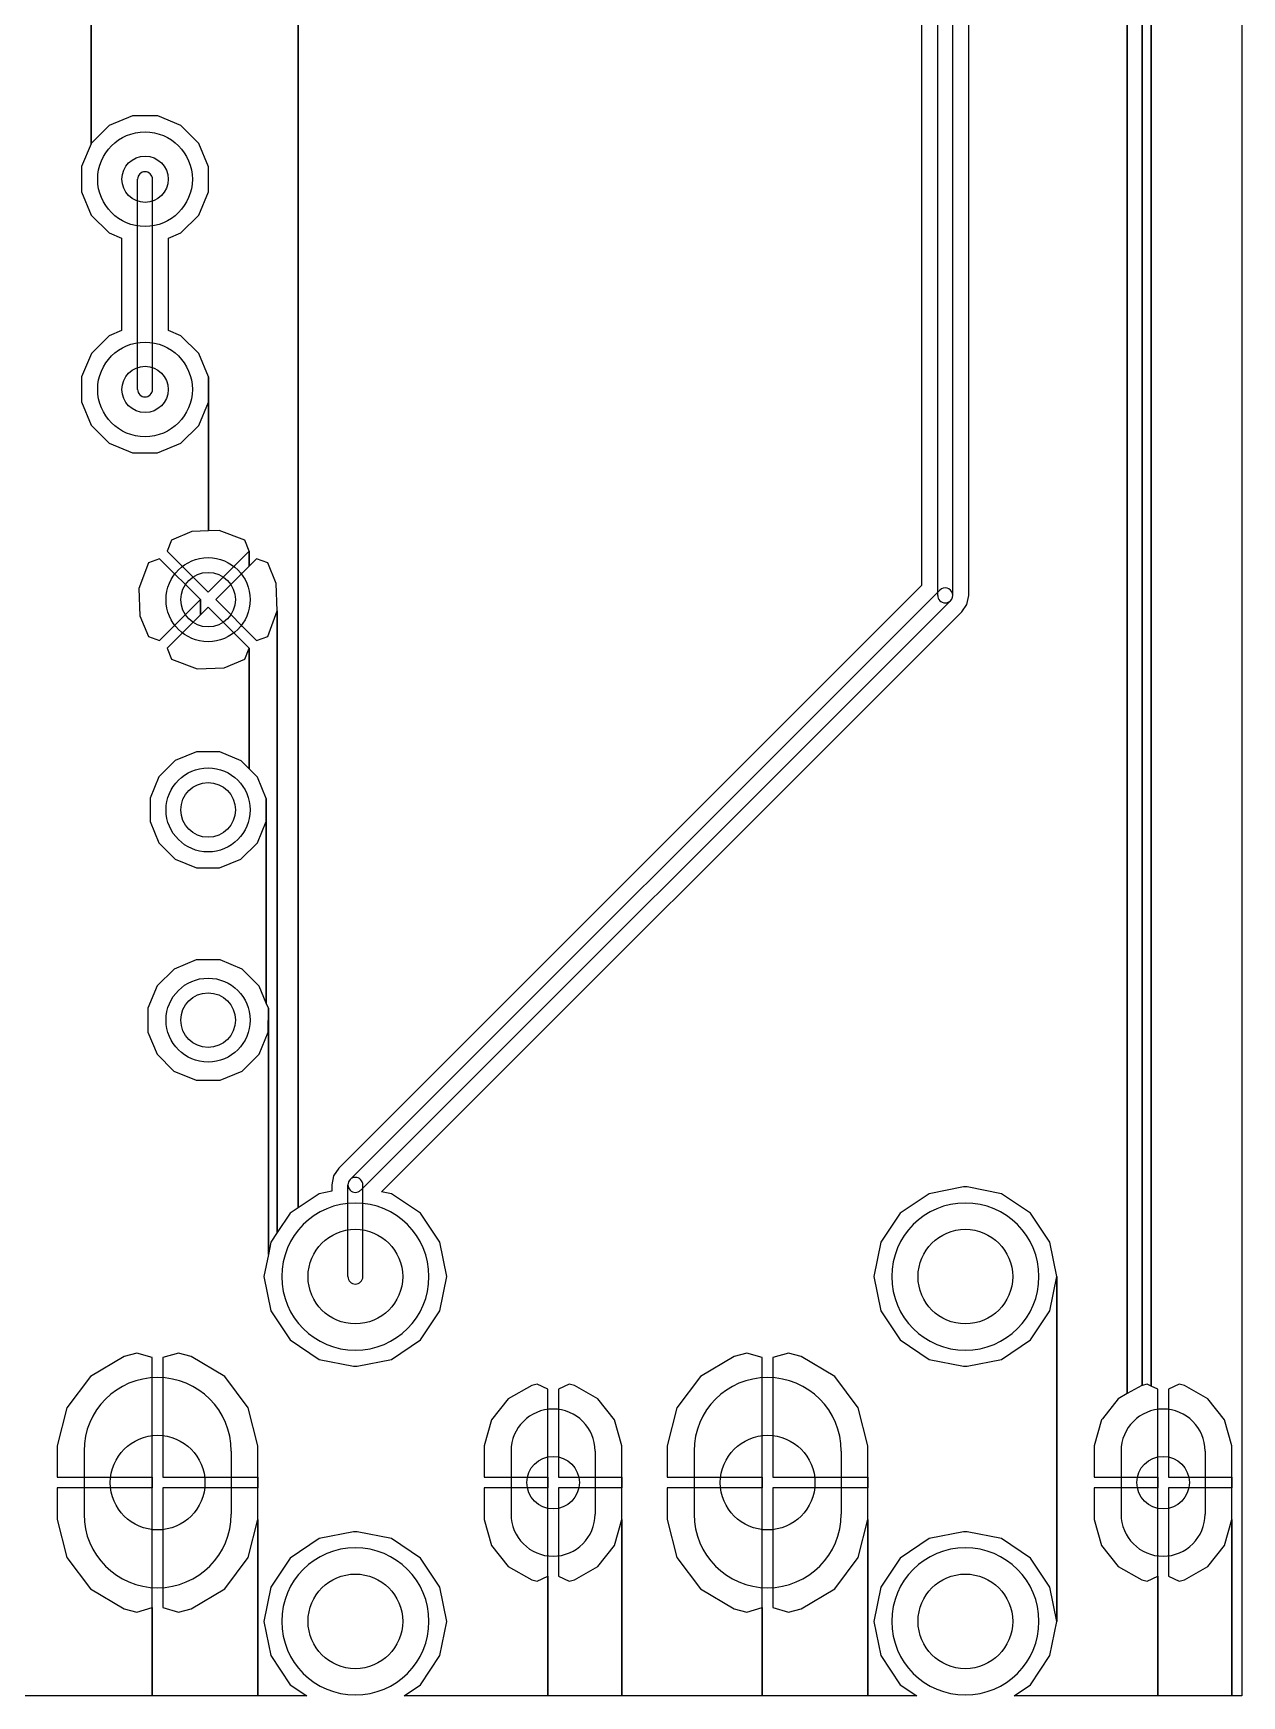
# Model space of a CAD drawing. Extents: x 111.4 to 168.6, y -197.1 to -97.9.
# Drawn here: x 139.84 to 168.57, y -197.07 to -157.53 of the extents above; entities that cross this region are included whole.
import ezdxf

# ---------------------------------------------------------------- set-up
doc = ezdxf.new("R2010")
doc.units = 0
doc.header["$MEASUREMENT"] = 0
doc.layers.add('BLACK', color=250, linetype='CONTINUOUS')
doc.layers.add('WHITE', color=7, linetype='CONTINUOUS')

msp = doc.modelspace()

# ---------------------------------------------------------------- linework, layer by layer
at = {"layer": 'BLACK'}
for p, q in [((168.569, -97.931), (168.569, -197.069)), ((168.569, -97.931), (168.569, -197.069)), ((166.415, -189.705), (166.415, -113.804)), ((166.415, -113.804), (166.415, -189.705)), ((166.415, -189.705), (166.415, -113.804)), ((166.415, -113.804), (166.415, -189.705)), ((166.202, -189.688), (166.202, -115.797)), ((166.202, -115.797), (166.202, -189.688)), ((166.202, -189.688), (166.202, -115.797)), ((166.202, -115.797), (166.202, -189.688)), ((165.847, -189.884), (165.847, -121.193)), ((165.847, -121.193), (165.847, -189.884)), ((165.847, -189.884), (165.847, -121.193)), ((165.847, -121.193), (165.847, -189.884)), ((161.342, -170.898), (161.342, -135.71)), ((161.698, -170.898), (161.698, -135.71)), ((162.079, -170.898), (162.079, -135.71)), ((162.079, -170.898), (162.079, -135.71)), ((160.961, -150.421), (160.961, -170.667)), ((160.961, -150.421), (160.961, -170.667)), ((141.219, -160.157), (141.219, -152.029)), ((141.219, -152.029), (141.219, -160.157)), ((141.219, -160.157), (141.219, -152.029)), ((141.219, -152.029), (141.219, -160.157)), ((146.143, -185.465), (146.143, -154.492)), ((146.143, -154.492), (146.143, -185.465)), ((146.143, -185.465), (146.143, -154.492)), ((146.143, -154.492), (146.143, -185.465)), ((141.648, -159.723), (141.224, -160.146)), ((141.648, -159.723), (141.224, -160.146)), ((142.202, -159.494), (141.648, -159.723)), ((142.202, -159.494), (141.648, -159.723)), ((142.801, -159.494), (142.202, -159.494)), ((142.801, -159.494), (142.202, -159.494)), ((143.354, -159.724), (142.801, -159.494)), ((143.354, -159.724), (142.801, -159.494)), ((143.777, -160.148), (143.354, -159.724)), ((143.777, -160.148), (143.354, -159.724)), ((141.219, -160.157), (140.994, -160.699)), ((141.219, -160.157), (140.994, -160.699)), ((141.224, -160.146), (141.219, -160.157)), ((141.224, -160.146), (141.219, -160.157)), ((144.006, -160.702), (143.777, -160.148)), ((144.006, -160.702), (143.777, -160.148)), ((140.994, -160.699), (140.994, -161.298)), ((140.994, -160.699), (140.994, -161.298)), ((144.006, -161.301), (144.006, -160.702)), ((144.006, -161.301), (144.006, -160.702)), ((140.994, -161.298), (141.223, -161.852)), ((140.994, -161.298), (141.223, -161.852)), ((142.322, -166), (142.322, -161)), ((142.678, -166), (142.678, -161)), ((143.776, -161.854), (144.006, -161.301)), ((143.776, -161.854), (144.006, -161.301)), ((141.223, -161.852), (141.646, -162.276)), ((141.223, -161.852), (141.646, -162.276)), ((143.352, -162.277), (143.776, -161.854)), ((143.352, -162.277), (143.776, -161.854)), ((141.646, -162.276), (141.941, -162.399)), ((141.646, -162.276), (141.941, -162.399)), ((141.941, -162.399), (141.941, -164.601)), ((141.941, -162.399), (141.941, -164.601)), ((143.059, -162.399), (143.352, -162.277)), ((143.059, -162.399), (143.352, -162.277)), ((143.059, -164.601), (143.059, -162.399)), ((143.059, -164.601), (143.059, -162.399)), ((141.648, -164.723), (141.224, -165.146)), ((141.648, -164.723), (141.224, -165.146)), ((141.941, -164.601), (141.648, -164.723)), ((141.941, -164.601), (141.648, -164.723)), ((143.354, -164.724), (143.059, -164.601)), ((143.354, -164.724), (143.059, -164.601)), ((143.777, -165.148), (143.354, -164.724)), ((143.777, -165.148), (143.354, -164.724)), ((141.224, -165.146), (140.994, -165.699)), ((141.224, -165.146), (140.994, -165.699)), ((144.006, -165.702), (143.777, -165.148)), ((144.006, -165.702), (143.777, -165.148)), ((140.994, -165.699), (140.994, -166.298)), ((140.994, -165.699), (140.994, -166.298)), ((144.006, -169.364), (144.006, -165.702)), ((144.006, -166.301), (144.006, -165.702)), ((144.006, -165.702), (144.006, -169.364)), ((144.006, -169.364), (144.006, -165.702)), ((144.006, -166.301), (144.006, -165.702)), ((144.006, -165.702), (144.006, -169.364)), ((140.994, -166.298), (141.223, -166.852)), ((140.994, -166.298), (141.223, -166.852)), ((143.776, -166.854), (144.006, -166.301)), ((143.776, -166.854), (144.006, -166.301)), ((141.223, -166.852), (141.646, -167.276)), ((141.223, -166.852), (141.646, -167.276)), ((143.352, -167.277), (143.776, -166.854)), ((143.352, -167.277), (143.776, -166.854)), ((141.646, -167.276), (142.199, -167.506)), ((141.646, -167.276), (142.199, -167.506)), ((142.199, -167.506), (142.798, -167.506)), ((142.199, -167.506), (142.798, -167.506)), ((142.798, -167.506), (143.352, -167.277)), ((142.798, -167.506), (143.352, -167.277)), ((143.126, -169.581), (143.027, -169.848)), ((143.126, -169.581), (143.027, -169.848)), ((143.615, -169.379), (143.126, -169.581)), ((143.615, -169.379), (143.126, -169.581)), ((144.006, -169.364), (143.615, -169.379)), ((144.006, -169.364), (143.615, -169.379)), ((144.264, -169.355), (144.006, -169.364)), ((144.264, -169.355), (144.006, -169.364)), ((144.874, -169.581), (144.264, -169.355)), ((144.874, -169.581), (144.264, -169.355)), ((144.973, -169.848), (144.874, -169.581)), ((144.973, -169.848), (144.874, -169.581)), ((143.027, -169.848), (144, -170.82)), ((143.027, -169.848), (144, -170.82)), ((144, -170.82), (144.973, -169.848)), ((144, -170.82), (144.973, -169.848)), ((144.973, -170.207), (144.973, -169.848)), ((144.973, -169.848), (144.973, -170.207)), ((144.973, -170.207), (144.973, -169.848)), ((144.973, -169.848), (144.973, -170.207)), ((142.581, -170.126), (142.355, -170.736)), ((142.581, -170.126), (142.355, -170.736)), ((142.848, -170.027), (142.581, -170.126)), ((142.848, -170.027), (142.581, -170.126)), ((143.82, -171), (142.848, -170.027)), ((143.82, -171), (142.848, -170.027)), ((144.973, -170.207), (144.18, -171)), ((144.973, -170.207), (144.18, -171)), ((145.152, -170.027), (144.973, -170.207)), ((145.152, -170.027), (144.973, -170.207)), ((145.419, -170.126), (145.152, -170.027)), ((145.419, -170.126), (145.152, -170.027)), ((145.621, -170.615), (145.419, -170.126)), ((145.621, -170.615), (145.419, -170.126)), ((142.355, -170.736), (142.379, -171.385)), ((142.355, -170.736), (142.379, -171.385)), ((145.645, -171.264), (145.621, -170.615)), ((145.645, -171.264), (145.621, -170.615)), ((160.961, -170.667), (147.105, -184.523)), ((160.961, -170.667), (147.105, -184.523)), ((147.374, -184.792), (161.394, -170.772)), ((142.848, -171.973), (143.82, -171)), ((142.848, -171.973), (143.82, -171)), ((143.82, -171.359), (143.82, -171)), ((143.82, -171), (143.82, -171.359)), ((143.82, -171.359), (143.82, -171)), ((143.82, -171), (143.82, -171.359)), ((144, -171.18), (143.82, -171.359)), ((144, -171.18), (143.82, -171.359)), ((144.973, -172.152), (144, -171.18)), ((144.973, -172.152), (144, -171.18)), ((144.18, -171), (145.152, -171.973)), ((144.18, -171), (145.152, -171.973)), ((147.626, -185.044), (161.646, -171.024)), ((161.915, -171.293), (162.036, -171.112)), ((161.915, -171.293), (162.036, -171.112)), ((162.036, -171.112), (162.079, -170.898)), ((162.036, -171.112), (162.079, -170.898)), ((162.036, -171.112), (162.036, -171.112)), ((162.036, -171.112), (162.036, -171.112)), ((142.379, -171.385), (142.581, -171.874)), ((142.379, -171.385), (142.581, -171.874)), ((143.82, -171.359), (143.027, -172.152)), ((143.82, -171.359), (143.027, -172.152)), ((145.419, -171.874), (145.645, -171.264)), ((145.419, -171.874), (145.645, -171.264)), ((145.645, -186.051), (145.645, -171.264)), ((145.645, -171.264), (145.645, -186.051)), ((145.645, -186.051), (145.645, -171.264)), ((145.645, -171.264), (145.645, -186.051)), ((148.124, -185.085), (161.915, -171.293)), ((148.124, -185.085), (161.915, -171.293)), ((142.581, -171.874), (142.848, -171.973)), ((142.581, -171.874), (142.848, -171.973)), ((145.152, -171.973), (145.419, -171.874)), ((145.152, -171.973), (145.419, -171.874)), ((143.027, -172.152), (143.126, -172.419)), ((143.027, -172.152), (143.126, -172.419)), ((144.874, -172.419), (144.973, -172.152)), ((144.874, -172.419), (144.973, -172.152)), ((144.973, -175.02), (144.973, -172.152)), ((144.973, -172.152), (144.973, -175.02)), ((144.973, -175.02), (144.973, -172.152)), ((144.973, -172.152), (144.973, -175.02)), ((143.126, -172.419), (143.736, -172.645)), ((143.126, -172.419), (143.736, -172.645)), ((143.736, -172.645), (144.385, -172.621)), ((143.736, -172.645), (144.385, -172.621)), ((144.385, -172.621), (144.874, -172.419)), ((144.385, -172.621), (144.874, -172.419)), ((143.727, -174.619), (143.219, -174.829)), ((143.727, -174.619), (143.219, -174.829)), ((144.276, -174.62), (143.727, -174.619)), ((144.276, -174.62), (143.727, -174.619)), ((144.783, -174.83), (144.276, -174.62)), ((144.783, -174.83), (144.276, -174.62)), ((143.219, -174.829), (142.83, -175.217)), ((143.219, -174.829), (142.83, -175.217)), ((144.973, -175.02), (144.783, -174.83)), ((144.973, -175.02), (144.783, -174.83)), ((145.171, -175.219), (144.973, -175.02)), ((145.171, -175.219), (144.973, -175.02)), ((142.83, -175.217), (142.62, -175.724)), ((142.83, -175.217), (142.62, -175.724)), ((145.381, -175.727), (145.171, -175.219)), ((145.381, -175.727), (145.171, -175.219)), ((142.62, -175.724), (142.619, -176.273)), ((142.62, -175.724), (142.619, -176.273)), ((145.38, -176.276), (145.381, -175.727)), ((145.38, -176.276), (145.381, -175.727)), ((145.381, -180.594), (145.381, -175.727)), ((145.381, -175.727), (145.381, -180.594)), ((145.381, -180.594), (145.381, -175.727)), ((145.381, -175.727), (145.381, -180.594)), ((142.619, -176.273), (142.829, -176.781)), ((142.619, -176.273), (142.829, -176.781)), ((145.17, -176.783), (145.38, -176.276)), ((145.17, -176.783), (145.38, -176.276)), ((142.829, -176.781), (143.217, -177.17)), ((142.829, -176.781), (143.217, -177.17)), ((144.781, -177.171), (145.17, -176.783)), ((144.781, -177.171), (145.17, -176.783)), ((143.217, -177.17), (143.724, -177.38)), ((143.217, -177.17), (143.724, -177.38)), ((143.724, -177.38), (144.273, -177.381)), ((143.724, -177.38), (144.273, -177.381)), ((144.273, -177.381), (144.781, -177.171)), ((144.273, -177.381), (144.781, -177.171)), ((143.19, -179.786), (142.787, -180.188)), ((143.19, -179.786), (142.787, -180.188)), ((143.717, -179.568), (143.19, -179.786)), ((143.717, -179.568), (143.19, -179.786)), ((144.286, -179.569), (143.717, -179.568)), ((144.286, -179.569), (143.717, -179.568)), ((144.812, -179.787), (144.286, -179.569)), ((144.812, -179.787), (144.286, -179.569)), ((145.214, -180.19), (144.812, -179.787)), ((145.214, -180.19), (144.812, -179.787)), ((142.787, -180.188), (142.569, -180.714)), ((142.787, -180.188), (142.569, -180.714)), ((145.381, -180.594), (145.214, -180.19)), ((145.381, -180.594), (145.214, -180.19)), ((145.432, -180.717), (145.381, -180.594)), ((145.432, -180.717), (145.381, -180.594)), ((142.569, -180.714), (142.568, -181.283)), ((142.569, -180.714), (142.568, -181.283)), ((145.431, -181.286), (145.432, -180.717)), ((145.431, -181.286), (145.432, -180.717)), ((145.432, -186.576), (145.432, -180.717)), ((145.432, -180.717), (145.432, -186.576)), ((145.432, -186.576), (145.432, -180.717)), ((145.432, -180.717), (145.432, -186.576)), ((142.568, -181.283), (142.786, -181.81)), ((142.568, -181.283), (142.786, -181.81)), ((145.213, -181.812), (145.431, -181.286)), ((145.213, -181.812), (145.431, -181.286)), ((142.786, -181.81), (143.188, -182.213)), ((142.786, -181.81), (143.188, -182.213)), ((144.81, -182.214), (145.213, -181.812)), ((144.81, -182.214), (145.213, -181.812)), ((143.188, -182.213), (143.714, -182.431)), ((143.188, -182.213), (143.714, -182.431)), ((144.283, -182.432), (144.81, -182.214)), ((144.283, -182.432), (144.81, -182.214)), ((143.714, -182.431), (144.283, -182.432)), ((143.714, -182.431), (144.283, -182.432)), ((147.105, -184.523), (146.984, -184.704)), ((147.105, -184.523), (146.984, -184.704)), ((146.984, -184.704), (146.941, -184.918)), ((146.984, -184.704), (146.941, -184.918)), ((146.941, -184.918), (146.941, -185.072)), ((146.941, -184.918), (146.941, -185.072)), ((147.322, -187.1), (147.322, -184.918)), ((147.678, -187.1), (147.678, -184.918)), ((161.958, -184.969), (161.143, -185.131)), ((161.958, -184.969), (161.143, -185.131)), ((162.042, -184.969), (161.958, -184.969)), ((162.042, -184.969), (161.958, -184.969)), ((162.857, -185.131), (162.042, -184.969)), ((162.857, -185.131), (162.042, -184.969)), ((146.643, -185.131), (146.143, -185.465)), ((146.643, -185.131), (146.143, -185.465)), ((146.941, -185.072), (146.643, -185.131)), ((146.941, -185.072), (146.643, -185.131)), ((148.357, -185.131), (148.124, -185.085)), ((148.357, -185.131), (148.124, -185.085)), ((149.049, -185.593), (148.357, -185.131)), ((149.049, -185.593), (148.357, -185.131)), ((161.143, -185.131), (160.451, -185.593)), ((161.143, -185.131), (160.451, -185.593)), ((163.549, -185.593), (162.857, -185.131)), ((163.549, -185.593), (162.857, -185.131)), ((145.951, -185.593), (145.645, -186.051)), ((145.951, -185.593), (145.645, -186.051)), ((146.143, -185.465), (145.951, -185.593)), ((146.143, -185.465), (145.951, -185.593)), ((149.511, -186.285), (149.049, -185.593)), ((149.511, -186.285), (149.049, -185.593)), ((160.451, -185.593), (159.989, -186.285)), ((160.451, -185.593), (159.989, -186.285)), ((164.011, -186.285), (163.549, -185.593)), ((164.011, -186.285), (163.549, -185.593)), ((145.645, -186.051), (145.489, -186.285)), ((145.645, -186.051), (145.489, -186.285)), ((145.432, -186.576), (145.327, -187.1)), ((145.432, -186.576), (145.327, -187.1)), ((145.489, -186.285), (145.432, -186.576)), ((145.489, -186.285), (145.432, -186.576)), ((149.673, -187.1), (149.511, -186.285)), ((149.673, -187.1), (149.511, -186.285)), ((159.989, -186.285), (159.827, -187.1)), ((159.989, -186.285), (159.827, -187.1)), ((164.173, -187.1), (164.011, -186.285)), ((164.173, -187.1), (164.011, -186.285)), ((145.327, -187.1), (145.489, -187.915)), ((145.327, -187.1), (145.489, -187.915)), ((149.511, -187.915), (149.673, -187.1)), ((149.511, -187.915), (149.673, -187.1)), ((159.827, -187.1), (159.989, -187.915)), ((159.827, -187.1), (159.989, -187.915)), ((164.011, -187.915), (164.173, -187.1)), ((164.011, -187.915), (164.173, -187.1)), ((164.173, -195.3), (164.173, -187.1)), ((164.173, -187.1), (164.173, -195.3)), ((164.173, -195.3), (164.173, -187.1)), ((164.173, -187.1), (164.173, -195.3)), ((145.489, -187.915), (145.951, -188.607)), ((145.489, -187.915), (145.951, -188.607)), ((149.049, -188.607), (149.511, -187.915)), ((149.049, -188.607), (149.511, -187.915)), ((159.989, -187.915), (160.451, -188.607)), ((159.989, -187.915), (160.451, -188.607)), ((163.549, -188.607), (164.011, -187.915)), ((163.549, -188.607), (164.011, -187.915)), ((145.951, -188.607), (146.643, -189.069)), ((145.951, -188.607), (146.643, -189.069)), ((148.357, -189.069), (149.049, -188.607)), ((148.357, -189.069), (149.049, -188.607)), ((160.451, -188.607), (161.143, -189.069)), ((160.451, -188.607), (161.143, -189.069)), ((162.857, -189.069), (163.549, -188.607)), ((162.857, -189.069), (163.549, -188.607)), ((142.005, -188.998), (141.203, -189.474)), ((142.005, -188.998), (141.203, -189.474)), ((142.302, -188.918), (142.005, -188.998)), ((142.302, -188.918), (142.005, -188.998)), ((142.673, -189.027), (142.302, -188.918)), ((142.673, -189.027), (142.302, -188.918)), ((143.298, -188.918), (142.927, -189.027)), ((143.298, -188.918), (142.927, -189.027)), ((143.595, -188.998), (143.298, -188.918)), ((143.595, -188.998), (143.298, -188.918)), ((144.397, -189.474), (143.595, -188.998)), ((144.397, -189.474), (143.595, -188.998)), ((156.505, -188.998), (155.703, -189.474)), ((156.505, -188.998), (155.703, -189.474)), ((156.802, -188.918), (156.505, -188.998)), ((156.802, -188.918), (156.505, -188.998)), ((157.173, -189.027), (156.802, -188.918)), ((157.173, -189.027), (156.802, -188.918)), ((157.798, -188.918), (157.427, -189.027)), ((157.798, -188.918), (157.427, -189.027)), ((158.095, -188.998), (157.798, -188.918)), ((158.095, -188.998), (157.798, -188.918)), ((158.897, -189.474), (158.095, -188.998)), ((158.897, -189.474), (158.095, -188.998)), ((142.673, -191.873), (142.673, -189.027)), ((142.673, -191.873), (142.673, -189.027)), ((142.927, -189.027), (142.927, -191.873)), ((142.927, -189.027), (142.927, -191.873)), ((146.643, -189.069), (147.458, -189.231)), ((146.643, -189.069), (147.458, -189.231)), ((147.458, -189.231), (147.542, -189.231)), ((147.458, -189.231), (147.542, -189.231)), ((147.542, -189.231), (148.357, -189.069)), ((147.542, -189.231), (148.357, -189.069)), ((157.173, -191.873), (157.173, -189.027)), ((157.173, -191.873), (157.173, -189.027)), ((157.427, -189.027), (157.427, -191.873)), ((157.427, -189.027), (157.427, -191.873)), ((161.143, -189.069), (161.958, -189.231)), ((161.143, -189.069), (161.958, -189.231)), ((161.958, -189.231), (162.042, -189.231)), ((161.958, -189.231), (162.042, -189.231)), ((162.042, -189.231), (162.857, -189.069)), ((162.042, -189.231), (162.857, -189.069)), ((141.203, -189.474), (140.645, -190.22)), ((141.203, -189.474), (140.645, -190.22)), ((144.955, -190.22), (144.397, -189.474)), ((144.955, -190.22), (144.397, -189.474)), ((151.692, -189.691), (151.134, -190.004)), ((151.692, -189.691), (151.134, -190.004)), ((151.82, -189.66), (151.692, -189.691)), ((151.82, -189.66), (151.692, -189.691)), ((152.073, -189.779), (151.82, -189.66)), ((152.073, -189.779), (151.82, -189.66)), ((152.073, -191.873), (152.073, -189.779)), ((152.073, -191.873), (152.073, -189.779)), ((152.58, -189.66), (152.327, -189.779)), ((152.58, -189.66), (152.327, -189.779)), ((152.327, -189.779), (152.327, -191.873)), ((152.327, -189.779), (152.327, -191.873)), ((152.708, -189.691), (152.58, -189.66)), ((152.708, -189.691), (152.58, -189.66)), ((153.266, -190.004), (152.708, -189.691)), ((153.266, -190.004), (152.708, -189.691)), ((155.703, -189.474), (155.145, -190.22)), ((155.703, -189.474), (155.145, -190.22)), ((159.455, -190.22), (158.897, -189.474)), ((159.455, -190.22), (158.897, -189.474)), ((166.192, -189.691), (165.847, -189.884)), ((166.192, -189.691), (165.847, -189.884)), ((166.202, -189.688), (166.192, -189.691)), ((166.202, -189.688), (166.192, -189.691)), ((166.32, -189.66), (166.202, -189.688)), ((166.32, -189.66), (166.202, -189.688)), ((166.415, -189.705), (166.32, -189.66)), ((166.415, -189.705), (166.32, -189.66)), ((166.573, -189.779), (166.415, -189.705)), ((166.573, -189.779), (166.415, -189.705)), ((166.573, -191.873), (166.573, -189.779)), ((166.573, -191.873), (166.573, -189.779)), ((167.08, -189.66), (166.827, -189.779)), ((167.08, -189.66), (166.827, -189.779)), ((166.827, -189.779), (166.827, -191.873)), ((166.827, -189.779), (166.827, -191.873)), ((167.208, -189.691), (167.08, -189.66)), ((167.208, -189.691), (167.08, -189.66)), ((167.766, -190.004), (167.208, -189.691)), ((167.766, -190.004), (167.208, -189.691)), ((151.134, -190.004), (150.738, -190.507)), ((151.134, -190.004), (150.738, -190.507)), ((153.662, -190.507), (153.266, -190.004)), ((153.662, -190.507), (153.266, -190.004)), ((165.634, -190.004), (165.256, -190.485)), ((165.634, -190.004), (165.256, -190.485)), ((165.847, -189.884), (165.634, -190.004)), ((165.847, -189.884), (165.634, -190.004)), ((168.162, -190.507), (167.766, -190.004)), ((168.162, -190.507), (167.766, -190.004)), ((140.645, -190.22), (140.415, -191.123)), ((140.645, -190.22), (140.415, -191.123)), ((145.185, -191.123), (144.955, -190.22)), ((145.185, -191.123), (144.955, -190.22)), ((150.738, -190.507), (150.565, -191.123)), ((150.738, -190.507), (150.565, -191.123)), ((153.835, -191.123), (153.662, -190.507)), ((153.835, -191.123), (153.662, -190.507)), ((155.145, -190.22), (154.915, -191.123)), ((155.145, -190.22), (154.915, -191.123)), ((159.685, -191.123), (159.455, -190.22)), ((159.685, -191.123), (159.455, -190.22)), ((165.238, -190.507), (165.065, -191.123)), ((165.238, -190.507), (165.065, -191.123)), ((165.256, -190.485), (165.238, -190.507)), ((165.256, -190.485), (165.238, -190.507)), ((168.335, -191.123), (168.162, -190.507)), ((168.335, -191.123), (168.162, -190.507)), ((140.415, -191.123), (140.415, -191.873)), ((140.415, -191.123), (140.415, -191.873)), ((141.05, -191.25), (141.05, -192.75)), ((144.55, -191.25), (144.55, -192.75)), ((145.185, -191.873), (145.185, -191.123)), ((145.185, -191.873), (145.185, -191.123)), ((150.565, -191.123), (150.565, -191.873)), ((150.565, -191.123), (150.565, -191.873)), ((151.2, -191.25), (151.2, -192.75)), ((153.2, -191.25), (153.2, -192.75)), ((153.835, -191.873), (153.835, -191.123)), ((153.835, -191.873), (153.835, -191.123)), ((154.915, -191.123), (154.915, -191.873)), ((154.915, -191.123), (154.915, -191.873)), ((155.55, -191.25), (155.55, -192.75)), ((159.05, -191.25), (159.05, -192.75)), ((159.685, -191.873), (159.685, -191.123)), ((159.685, -191.873), (159.685, -191.123)), ((165.065, -191.123), (165.065, -191.873)), ((165.065, -191.123), (165.065, -191.873)), ((165.7, -191.25), (165.7, -192.75)), ((167.7, -191.25), (167.7, -192.75)), ((168.335, -191.873), (168.335, -191.123)), ((168.335, -191.873), (168.335, -191.123)), ((140.415, -191.873), (142.673, -191.873)), ((140.415, -191.873), (142.673, -191.873)), ((142.673, -192.127), (140.415, -192.127)), ((140.415, -192.127), (140.415, -192.877)), ((142.673, -192.127), (140.415, -192.127)), ((140.415, -192.127), (140.415, -192.877)), ((142.673, -192.127), (142.673, -191.873)), ((142.673, -191.873), (142.673, -192.127)), ((142.673, -192.127), (142.673, -191.873)), ((142.673, -191.873), (142.673, -192.127)), ((142.673, -194.973), (142.673, -192.127)), ((142.673, -194.973), (142.673, -192.127)), ((142.927, -191.873), (145.185, -191.873)), ((142.927, -191.873), (145.185, -191.873)), ((145.185, -192.127), (142.927, -192.127)), ((142.927, -192.127), (142.927, -194.973)), ((145.185, -192.127), (142.927, -192.127)), ((142.927, -192.127), (142.927, -194.973)), ((145.185, -192.127), (145.185, -191.873)), ((145.185, -191.873), (145.185, -192.127)), ((145.185, -192.127), (145.185, -191.873)), ((145.185, -191.873), (145.185, -192.127)), ((145.185, -192.877), (145.185, -192.127)), ((145.185, -192.877), (145.185, -192.127)), ((150.565, -191.873), (152.073, -191.873)), ((150.565, -191.873), (152.073, -191.873)), ((152.073, -192.127), (150.565, -192.127)), ((150.565, -192.127), (150.565, -192.877)), ((152.073, -192.127), (150.565, -192.127)), ((150.565, -192.127), (150.565, -192.877)), ((152.073, -192.127), (152.073, -191.873)), ((152.073, -191.873), (152.073, -192.127)), ((152.073, -192.127), (152.073, -191.873)), ((152.073, -191.873), (152.073, -192.127)), ((152.073, -194.221), (152.073, -192.127)), ((152.073, -194.221), (152.073, -192.127)), ((152.327, -191.873), (153.835, -191.873)), ((152.327, -191.873), (153.835, -191.873)), ((153.835, -192.127), (152.327, -192.127)), ((152.327, -192.127), (152.327, -194.221)), ((153.835, -192.127), (152.327, -192.127)), ((152.327, -192.127), (152.327, -194.221)), ((153.835, -192.127), (153.835, -191.873)), ((153.835, -191.873), (153.835, -192.127)), ((153.835, -192.127), (153.835, -191.873)), ((153.835, -191.873), (153.835, -192.127)), ((153.835, -192.877), (153.835, -192.127)), ((153.835, -192.877), (153.835, -192.127)), ((154.915, -191.873), (157.173, -191.873)), ((154.915, -191.873), (157.173, -191.873)), ((157.173, -192.127), (154.915, -192.127)), ((154.915, -192.127), (154.915, -192.877)), ((157.173, -192.127), (154.915, -192.127)), ((154.915, -192.127), (154.915, -192.877)), ((157.173, -192.127), (157.173, -191.873)), ((157.173, -191.873), (157.173, -192.127)), ((157.173, -192.127), (157.173, -191.873)), ((157.173, -191.873), (157.173, -192.127)), ((157.173, -194.973), (157.173, -192.127)), ((157.173, -194.973), (157.173, -192.127)), ((157.427, -191.873), (159.685, -191.873)), ((157.427, -191.873), (159.685, -191.873)), ((159.685, -192.127), (157.427, -192.127)), ((157.427, -192.127), (157.427, -194.973)), ((159.685, -192.127), (157.427, -192.127)), ((157.427, -192.127), (157.427, -194.973)), ((159.685, -192.127), (159.685, -191.873)), ((159.685, -191.873), (159.685, -192.127)), ((159.685, -192.127), (159.685, -191.873)), ((159.685, -191.873), (159.685, -192.127)), ((159.685, -192.877), (159.685, -192.127)), ((159.685, -192.877), (159.685, -192.127)), ((165.065, -191.873), (166.573, -191.873)), ((165.065, -191.873), (166.573, -191.873)), ((166.573, -192.127), (165.065, -192.127)), ((165.065, -192.127), (165.065, -192.877)), ((166.573, -192.127), (165.065, -192.127)), ((165.065, -192.127), (165.065, -192.877)), ((166.573, -192.127), (166.573, -191.873)), ((166.573, -191.873), (166.573, -192.127)), ((166.573, -192.127), (166.573, -191.873)), ((166.573, -191.873), (166.573, -192.127)), ((166.573, -194.221), (166.573, -192.127)), ((166.573, -194.221), (166.573, -192.127)), ((166.827, -191.873), (168.335, -191.873)), ((166.827, -191.873), (168.335, -191.873)), ((168.335, -192.127), (166.827, -192.127)), ((166.827, -192.127), (166.827, -194.221)), ((168.335, -192.127), (166.827, -192.127)), ((166.827, -192.127), (166.827, -194.221)), ((168.335, -192.127), (168.335, -191.873)), ((168.335, -191.873), (168.335, -192.127)), ((168.335, -192.127), (168.335, -191.873)), ((168.335, -191.873), (168.335, -192.127)), ((168.335, -192.877), (168.335, -192.127)), ((168.335, -192.877), (168.335, -192.127)), ((140.415, -192.877), (140.645, -193.78)), ((140.415, -192.877), (140.645, -193.78)), ((144.955, -193.78), (145.185, -192.877)), ((144.955, -193.78), (145.185, -192.877)), ((145.185, -197.069), (145.185, -192.877)), ((145.185, -192.877), (145.185, -197.069)), ((145.185, -197.069), (145.185, -192.877)), ((145.185, -192.877), (145.185, -197.069)), ((150.565, -192.877), (150.738, -193.493)), ((150.565, -192.877), (150.738, -193.493)), ((153.662, -193.493), (153.835, -192.877)), ((153.662, -193.493), (153.835, -192.877)), ((153.835, -197.069), (153.835, -192.877)), ((153.835, -192.877), (153.835, -197.069)), ((153.835, -197.069), (153.835, -192.877)), ((153.835, -192.877), (153.835, -197.069)), ((154.915, -192.877), (155.145, -193.78)), ((154.915, -192.877), (155.145, -193.78)), ((159.455, -193.78), (159.685, -192.877)), ((159.455, -193.78), (159.685, -192.877)), ((159.685, -197.069), (159.685, -192.877)), ((159.685, -192.877), (159.685, -197.069)), ((159.685, -197.069), (159.685, -192.877)), ((159.685, -192.877), (159.685, -197.069)), ((165.065, -192.877), (165.238, -193.493)), ((165.065, -192.877), (165.238, -193.493)), ((168.162, -193.493), (168.335, -192.877)), ((168.162, -193.493), (168.335, -192.877)), ((168.335, -197.069), (168.335, -192.877)), ((168.335, -192.877), (168.335, -197.069)), ((168.335, -197.069), (168.335, -192.877)), ((168.335, -192.877), (168.335, -197.069)), ((146.643, -193.331), (145.951, -193.793)), ((146.643, -193.331), (145.951, -193.793)), ((147.458, -193.169), (146.643, -193.331)), ((147.458, -193.169), (146.643, -193.331)), ((147.542, -193.169), (147.458, -193.169)), ((147.542, -193.169), (147.458, -193.169)), ((148.357, -193.331), (147.542, -193.169)), ((148.357, -193.331), (147.542, -193.169)), ((149.049, -193.793), (148.357, -193.331)), ((149.049, -193.793), (148.357, -193.331)), ((161.143, -193.331), (160.451, -193.793)), ((161.143, -193.331), (160.451, -193.793)), ((161.958, -193.169), (161.143, -193.331)), ((161.958, -193.169), (161.143, -193.331)), ((162.042, -193.169), (161.958, -193.169)), ((162.042, -193.169), (161.958, -193.169)), ((162.857, -193.331), (162.042, -193.169)), ((162.857, -193.331), (162.042, -193.169)), ((163.549, -193.793), (162.857, -193.331)), ((163.549, -193.793), (162.857, -193.331)), ((150.738, -193.493), (151.134, -193.996)), ((150.738, -193.493), (151.134, -193.996)), ((153.266, -193.996), (153.662, -193.493)), ((153.266, -193.996), (153.662, -193.493)), ((165.238, -193.493), (165.634, -193.996)), ((165.238, -193.493), (165.634, -193.996)), ((167.766, -193.996), (168.162, -193.493)), ((167.766, -193.996), (168.162, -193.493)), ((140.645, -193.78), (141.203, -194.526)), ((140.645, -193.78), (141.203, -194.526)), ((144.397, -194.526), (144.955, -193.78)), ((144.397, -194.526), (144.955, -193.78)), ((145.951, -193.793), (145.489, -194.485)), ((145.951, -193.793), (145.489, -194.485)), ((149.511, -194.485), (149.049, -193.793)), ((149.511, -194.485), (149.049, -193.793)), ((151.134, -193.996), (151.692, -194.309)), ((151.134, -193.996), (151.692, -194.309)), ((152.708, -194.309), (153.266, -193.996)), ((152.708, -194.309), (153.266, -193.996)), ((155.145, -193.78), (155.703, -194.526)), ((155.145, -193.78), (155.703, -194.526)), ((158.897, -194.526), (159.455, -193.78)), ((158.897, -194.526), (159.455, -193.78)), ((160.451, -193.793), (159.989, -194.485)), ((160.451, -193.793), (159.989, -194.485)), ((164.011, -194.485), (163.549, -193.793)), ((164.011, -194.485), (163.549, -193.793)), ((165.634, -193.996), (166.192, -194.309)), ((165.634, -193.996), (166.192, -194.309)), ((167.208, -194.309), (167.766, -193.996)), ((167.208, -194.309), (167.766, -193.996)), ((141.203, -194.526), (142.005, -195.002)), ((141.203, -194.526), (142.005, -195.002)), ((143.595, -195.002), (144.397, -194.526)), ((143.595, -195.002), (144.397, -194.526)), ((145.489, -194.485), (145.327, -195.3)), ((145.489, -194.485), (145.327, -195.3)), ((149.673, -195.3), (149.511, -194.485)), ((149.673, -195.3), (149.511, -194.485)), ((151.692, -194.309), (151.82, -194.34)), ((151.692, -194.309), (151.82, -194.34)), ((151.82, -194.34), (152.073, -194.221)), ((151.82, -194.34), (152.073, -194.221)), ((152.073, -197.069), (152.073, -194.221)), ((152.073, -194.221), (152.073, -197.069)), ((152.073, -197.069), (152.073, -194.221)), ((152.073, -194.221), (152.073, -197.069)), ((152.327, -194.221), (152.58, -194.34)), ((152.327, -194.221), (152.58, -194.34)), ((152.58, -194.34), (152.708, -194.309)), ((152.58, -194.34), (152.708, -194.309)), ((155.703, -194.526), (156.505, -195.002)), ((155.703, -194.526), (156.505, -195.002)), ((158.095, -195.002), (158.897, -194.526)), ((158.095, -195.002), (158.897, -194.526)), ((159.989, -194.485), (159.827, -195.3)), ((159.989, -194.485), (159.827, -195.3)), ((164.173, -195.3), (164.011, -194.485)), ((164.173, -195.3), (164.011, -194.485)), ((166.192, -194.309), (166.32, -194.34)), ((166.192, -194.309), (166.32, -194.34)), ((166.32, -194.34), (166.573, -194.221)), ((166.32, -194.34), (166.573, -194.221)), ((166.573, -197.069), (166.573, -194.221)), ((166.573, -194.221), (166.573, -197.069)), ((166.573, -197.069), (166.573, -194.221)), ((166.573, -194.221), (166.573, -197.069)), ((166.827, -194.221), (167.08, -194.34)), ((166.827, -194.221), (167.08, -194.34)), ((167.08, -194.34), (167.208, -194.309)), ((167.08, -194.34), (167.208, -194.309)), ((142.005, -195.002), (142.302, -195.082)), ((142.005, -195.002), (142.302, -195.082)), ((142.302, -195.082), (142.673, -194.973)), ((142.302, -195.082), (142.673, -194.973)), ((142.673, -197.069), (142.673, -194.973)), ((142.673, -194.973), (142.673, -197.069)), ((142.673, -197.069), (142.673, -194.973)), ((142.673, -194.973), (142.673, -197.069)), ((142.927, -194.973), (143.298, -195.082)), ((142.927, -194.973), (143.298, -195.082)), ((143.298, -195.082), (143.595, -195.002)), ((143.298, -195.082), (143.595, -195.002)), ((145.327, -195.3), (145.489, -196.115)), ((145.327, -195.3), (145.489, -196.115)), ((149.511, -196.115), (149.673, -195.3)), ((149.511, -196.115), (149.673, -195.3)), ((156.505, -195.002), (156.802, -195.082)), ((156.505, -195.002), (156.802, -195.082)), ((156.802, -195.082), (157.173, -194.973)), ((156.802, -195.082), (157.173, -194.973)), ((157.173, -197.069), (157.173, -194.973)), ((157.173, -194.973), (157.173, -197.069)), ((157.173, -197.069), (157.173, -194.973)), ((157.173, -194.973), (157.173, -197.069)), ((157.427, -194.973), (157.798, -195.082)), ((157.427, -194.973), (157.798, -195.082)), ((157.798, -195.082), (158.095, -195.002)), ((157.798, -195.082), (158.095, -195.002)), ((159.827, -195.3), (159.989, -196.115)), ((159.827, -195.3), (159.989, -196.115)), ((164.011, -196.115), (164.173, -195.3)), ((164.011, -196.115), (164.173, -195.3)), ((145.489, -196.115), (145.951, -196.807)), ((145.489, -196.115), (145.951, -196.807)), ((149.049, -196.807), (149.511, -196.115)), ((149.049, -196.807), (149.511, -196.115)), ((159.989, -196.115), (160.451, -196.807)), ((159.989, -196.115), (160.451, -196.807)), ((163.549, -196.807), (164.011, -196.115)), ((163.549, -196.807), (164.011, -196.115)), ((145.951, -196.807), (146.344, -197.069)), ((145.951, -196.807), (146.344, -197.069)), ((148.656, -197.069), (149.049, -196.807)), ((148.656, -197.069), (149.049, -196.807)), ((160.451, -196.807), (160.844, -197.069)), ((160.451, -196.807), (160.844, -197.069)), ((163.156, -197.069), (163.549, -196.807)), ((163.156, -197.069), (163.549, -196.807)), ((142.673, -197.069), (139.006, -197.069)), ((142.673, -197.069), (139.006, -197.069)), ((145.185, -197.069), (142.673, -197.069)), ((145.185, -197.069), (142.673, -197.069)), ((146.344, -197.069), (145.185, -197.069)), ((146.344, -197.069), (145.185, -197.069)), ((152.073, -197.069), (148.656, -197.069)), ((152.073, -197.069), (148.656, -197.069)), ((153.835, -197.069), (152.073, -197.069)), ((153.835, -197.069), (152.073, -197.069)), ((157.173, -197.069), (153.835, -197.069)), ((157.173, -197.069), (153.835, -197.069)), ((159.685, -197.069), (157.173, -197.069)), ((159.685, -197.069), (157.173, -197.069)), ((160.844, -197.069), (159.685, -197.069)), ((160.844, -197.069), (159.685, -197.069)), ((166.573, -197.069), (163.156, -197.069)), ((166.573, -197.069), (163.156, -197.069)), ((168.335, -197.069), (166.573, -197.069)), ((168.335, -197.069), (166.573, -197.069)), ((168.569, -197.069), (168.335, -197.069)), ((168.569, -197.069), (168.335, -197.069))]:
    msp.add_line(p, q, dxfattribs=at)
for centre, radius in [((142.5, -161), 1.125), ((142.5, -166), 1.125), ((144, -171), 0.999), ((144, -176), 0.999), ((144, -181), 0.999)]:
    msp.add_circle(centre, radius, dxfattribs=at)
for centre, radius, start, end in [((142.5, -161), 0.178, 360, 540), ((142.5, -166), 0.178, 180, 360), ((161.52, -170.898), 0.178, 315, 495), ((161.52, -170.898), 0.178, 180, 360), ((147.5, -184.918), 0.178, 360, 540), ((147.5, -184.918), 0.178, 135, 315), ((147.5, -187.1), 1.75, 0, 180), ((162, -187.1), 1.75, 0, 180), ((147.5, -187.1), 1.75, 180, 360), ((147.5, -187.1), 0.178, 180, 360), ((162, -187.1), 1.75, 180, 360), ((142.8, -191.25), 1.75, 0, 180), ((157.3, -191.25), 1.75, 0, 180), ((152.2, -191.25), 1, 0, 180), ((166.7, -191.25), 1, 0, 180), ((142.8, -192.75), 1.75, 180, 360), ((152.2, -192.75), 1, 180, 360), ((157.3, -192.75), 1.75, 180, 360), ((166.7, -192.75), 1, 180, 360), ((147.5, -195.3), 1.75, 0, 180), ((162, -195.3), 1.75, 0, 180), ((147.5, -195.3), 1.75, 180, 360), ((162, -195.3), 1.75, 180, 360)]:
    msp.add_arc(centre, radius, start, end, dxfattribs=at)
at = {"layer": 'WHITE'}
for centre, radius in [((142.5, -161), 0.55), ((142.5, -166), 0.55), ((144, -171), 0.65), ((144, -176), 0.65), ((144, -181), 0.65), ((147.5, -187.1), 1.125), ((162, -187.1), 1.125), ((142.8, -192), 1.125), ((157.3, -192), 1.125), ((152.2, -192), 0.625), ((166.7, -192), 0.625), ((147.5, -195.3), 1.125), ((162, -195.3), 1.125)]:
    msp.add_circle(centre, radius, dxfattribs=at)

doc.saveas('drawing.dxf')
